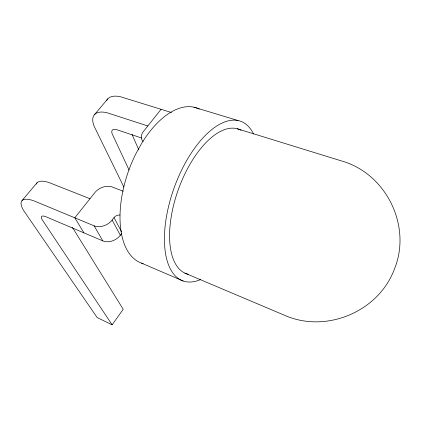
<?xml version="1.0" encoding="UTF-8"?>
<svg xmlns="http://www.w3.org/2000/svg" width="421" height="421" viewBox="0 0 421 421"><rect width="100%" height="100%" fill="white"/><g stroke="black" fill="none" stroke-linecap="round" stroke-linejoin="round"><path stroke-width="0.63" d="M121.806 233.35L120.359 235.265A13.067 9.783 -27.6 0 1 102.835 240.886L94.12 225.835L33.606 200.733A36.653 10.951 37.5 0 0 23.55 210.421L97.183 317.576L112.128 324.823L123.206 309.298L72.417 227.419M94.12 225.835A13.43 9.878 -27.3 0 0 112.128 220.051L114.002 217.615A5.326 3.968 -26.5 0 1 119.922 215.047M161.08 109.292L143.456 131.468A12.509 8.746 -21.5 0 0 143.14 141.577M22.06 200.559L37.085 182.735M94.578 114.528L107.802 98.84M193.934 107.197L238.044 120.553M237.223 128.747L341.373 160.896C385.931 173.363 411.817 225.598 394.672 268.403C379.195 311.54 326.017 333.995 284.122 315.092L184.877 273.118M171.484 112.533L120.401 96.725A33.975 15.33 39.7 0 0 106.624 100.572M147.824 125.968L107.034 112.744A34.385 14.709 39.4 0 0 94.051 126.079L123.89 187.087M141.514 137.988L116.454 129.584A11.035 4.715 39.4 0 0 112.091 133.652L129.094 170.063M123.237 191.223L112.244 187.029A13.167 9.536 -26.3 0 0 94.82 192.65L74.822 217.804L83.932 232.855M89.994 198.723L48.841 182.482A36.18 11.777 37.9 0 0 36.232 184.098M102.835 240.886L45.442 216.541A11.762 3.51 37.5 0 0 41.979 219.425L112.128 324.823M141.451 263.104L183.098 280.975M112.128 220.051L120.359 235.265M114.002 217.615L121.558 231.739M131.999 134.336L138.83 149.934M188.224 274.266A76.848 36.106 -70.1 0 1 178.73 188.455A76.848 36.106 -70.1 0 1 241.086 130.315M200.485 279.597A84.874 39.911 -70.1 0 1 174.405 187.103A84.874 39.911 -70.1 0 1 253.595 134.025M143.24 263.662A82.337 43.126 -70.4 0 1 136.42 152.702L142.019 142.761A82.337 43.126 -70.4 0 1 199.317 109.086"/></g></svg>
